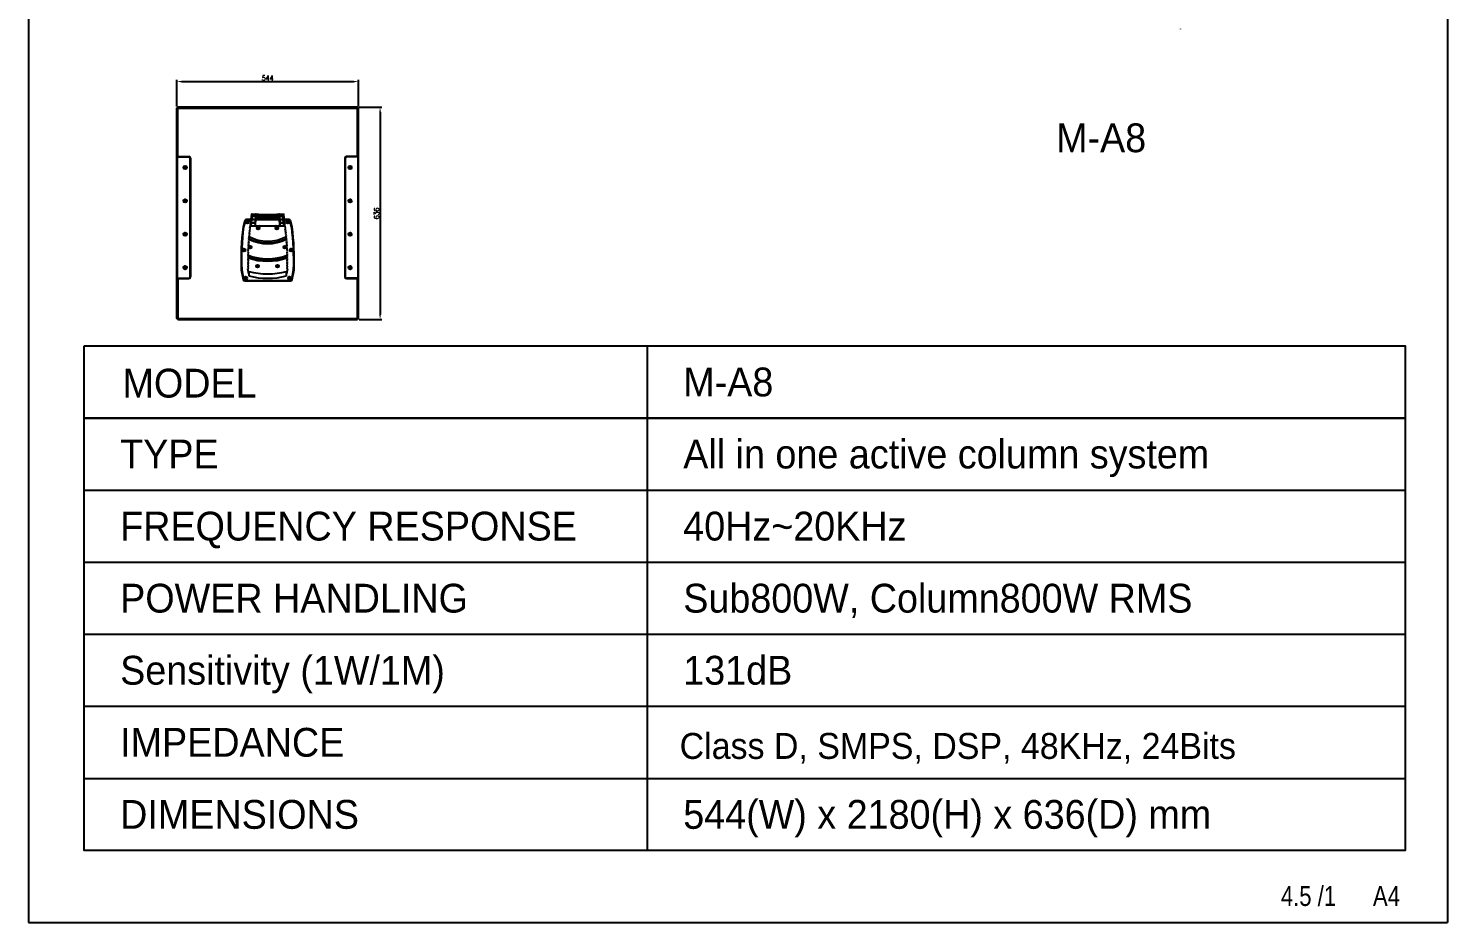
# Model space of a CAD drawing. Header units: millimetres. Extents: x 208114 to 212367, y 170574 to 176275.
# Drawn here: x 208114 to 212367, y 170574 to 173253 of the extents above; entities that cross this region are included whole.
import ezdxf
from ezdxf.enums import TextEntityAlignment as Align

# ---------------------------------------------------------------- set-up
doc = ezdxf.new("R2010")
doc.units = ezdxf.units.MM
doc.header["$LTSCALE"] = 10
doc.header["$PDMODE"] = 3
doc.header["$PDSIZE"] = 10
doc.linetypes.add('DASH_CENTER', pattern=[36, 24, -3, 6, -3])
for name, color, linetype in [('1', 7, 'DASH_CENTER'), ('3', 3, 'Continuous'), ('4', 4, 'Continuous'), ('I detail', 7, 'Continuous'), ('I logo', 7, 'Continuous')]:
    doc.layers.add(name, color=color, linetype=linetype)
doc.styles.add('I-STYLE', font='')
doc.styles.add('ROMANS', font='romans.shx', dxfattribs={"width": 0.9, "bigfont": 'whgtxt.shx'})
doc.styles.add('SIMPLEX', font='simplex.shx', dxfattribs={"width": 0.85})
doc.styles.get("Standard").update_dxf_attribs({"font": 'txt.shx', "bigfont": 'whgtxt.shx'})
doc.styles.get('I-STYLE').set_extended_font_data('HY울릉도L')
doc.dimstyles.new('아름텍', dxfattribs={"dimscale": 5, "dimtxt": 3, "dimasz": 3, "dimexe": 1, "dimexo": 1, "dimtad": 1, "dimdec": 0, "dimdsep": 46, "dimtxsty": 'ROMANS', "dimcen": 0, "dimclrd": 254, "dimclre": 254, "dimclrt": 9, "dimadec": 0, "dimazin": 0, "dimtfac": 1, "dimtdec": 0, "dimtmove": 0, "dimatfit": 3, "dimfxl": 2, "dimarcsym": 0})

# ---------------------------------------------------------------- blocks, each defined once
blk = doc.blocks.new('*D6')
at = {"layer": '3', "color": 254, "lineweight": -2, "transparency": 16777216}
for p, q in [((208559.2, 173018.4), (208559.2, 173098.3)), ((208574.2, 173093.3), (209088.2, 173093.3)), ((209103.2, 173018.4), (209103.2, 173098.3))]:
    blk.add_line(p, q, dxfattribs=at)
at = {"layer": '3', "color": 254, "transparency": 16777216}
for points in [[(208574.2, 173095.8), (208574.2, 173090.8), (208559.2, 173093.3)], [(209088.2, 173095.8), (209088.2, 173090.8), (209103.2, 173093.3)]]:
    blk.add_solid(points, dxfattribs=at)
at = {"layer": 'Defpoints', "color": 0, "transparency": 16777216}
for p in [(209103.2, 173093.3), (208559.2, 173013.4), (209103.2, 173013.4)]:
    blk.add_point(p, dxfattribs=at)
at = {"layer": '3', "color": 9, "transparency": 16777216, "insert": (208831.2, 173104), "char_height": 15, "attachment_point": 5, "style": 'ROMANS'}
blk.add_mtext('544', dxfattribs=at)
blk = doc.blocks.new('*D7')
at = {"layer": '3', "color": 254, "lineweight": -2, "transparency": 16777216}
for p, q in [((209105.2, 173016.4), (209173.1, 173016.4)), ((209168.1, 173001.4), (209168.1, 172395.4)), ((209105.2, 172380.4), (209173.1, 172380.4))]:
    blk.add_line(p, q, dxfattribs=at)
at = {"layer": '3', "color": 254, "transparency": 16777216}
for points in [[(209165.6, 173001.4), (209170.6, 173001.4), (209168.1, 173016.4)], [(209165.6, 172395.4), (209170.6, 172395.4), (209168.1, 172380.4)]]:
    blk.add_solid(points, dxfattribs=at)
at = {"layer": 'Defpoints', "color": 0, "transparency": 16777216}
for p in [(209100.2, 173016.4), (209100.2, 172380.4), (209168.1, 172380.4)]:
    blk.add_point(p, dxfattribs=at)
at = {"layer": '3', "color": 9, "transparency": 16777216, "insert": (209157.5, 172698.4), "char_height": 15, "attachment_point": 5, "rotation": 90, "style": 'ROMANS'}
blk.add_mtext('636', dxfattribs=at)

msp = doc.modelspace()

# ---------------------------------------------------------------- linework, layer by layer
for p, q in [((208559.2, 173013.4), (208562.2, 173016.4)), ((208559.2, 172383.4), (208559.2, 173013.4)), ((208559.2, 173013.4), (209103.2, 173013.4)), ((208562.2, 172868.4), (208562.2, 173016.4)), ((209100.2, 173016.4), (208562.2, 173016.4)), ((209100.2, 172868.4), (209100.2, 173016.4)), ((209100.2, 173016.4), (209103.2, 173013.4)), ((209103.2, 172867.6), (209103.2, 173013.4)), ((208559.2, 172868.4), (208595.2, 172868.4)), ((208559.2, 172867.4), (208594.2, 172867.4)), ((208561.2, 172504.4), (208561.2, 172867.4)), ((208562.7, 172868.4), (208562.7, 172867.4)), ((208566.7, 172868.4), (208566.7, 172867.4)), ((209103.2, 172868.4), (209067.2, 172868.4)), ((209103.2, 172867.4), (209068.2, 172867.4)), ((209095.7, 172868.4), (209095.7, 172867.4)), ((209099.7, 172868.4), (209099.7, 172867.4)), ((209101.2, 172867.4), (209101.2, 172504.4)), ((209103.2, 172383.4), (209103.2, 172867.4)), ((208583.3, 172837.4), (208582.4, 172835.9)), ((208582.4, 172835.9), (208583.3, 172834.4)), ((208585.1, 172837.4), (208583.3, 172837.4)), ((208583.3, 172834.4), (208585.1, 172834.4)), ((208585.9, 172835.9), (208585.1, 172837.4)), ((208585.1, 172834.4), (208585.9, 172835.9)), ((208599.2, 172509.4), (208599.2, 172862.4)), ((208600.2, 172863.4), (208600.2, 172508.4)), ((209062.2, 172863.4), (209062.2, 172508.4)), ((209063.2, 172862.4), (209063.2, 172509.4)), ((209077.3, 172837.4), (209076.4, 172835.9)), ((209076.4, 172835.9), (209077.3, 172834.4)), ((209079.1, 172837.4), (209077.3, 172837.4)), ((209077.3, 172834.4), (209079.1, 172834.4)), ((209079.9, 172835.9), (209079.1, 172837.4)), ((209079.1, 172834.4), (209079.9, 172835.9)), ((208583.3, 172737.4), (208582.4, 172735.9)), ((208585.1, 172737.4), (208583.3, 172737.4)), ((208585.9, 172735.9), (208585.1, 172737.4)), ((209077.3, 172737.4), (209076.4, 172735.9)), ((209079.1, 172737.4), (209077.3, 172737.4)), ((209079.9, 172735.9), (209079.1, 172737.4)), ((208582.4, 172735.9), (208583.3, 172734.4)), ((208583.3, 172734.4), (208585.1, 172734.4)), ((208585.1, 172734.4), (208585.9, 172735.9)), ((208782.5, 172695.9), (208782.2, 172690.1)), ((208782.5, 172695.9), (208783.9, 172696)), ((208783, 172696.4), (208795.6, 172696.4)), ((208783.2, 172690.1), (208783.9, 172696)), ((208783.8, 172690.1), (208784.3, 172696)), ((208783.9, 172696), (208784.3, 172696)), ((208785.4, 172690.1), (208786.3, 172695.9)), ((208786.3, 172696.4), (208786.3, 172695.9)), ((208786.3, 172695.9), (208794.7, 172695.9)), ((208794.7, 172695.9), (208794.6, 172694)), ((208794.7, 172696.4), (208794.7, 172695.9)), ((208866.8, 172696.4), (208879.4, 172696.4)), ((208867.7, 172696.4), (208867.7, 172695.9)), ((208867.7, 172695.9), (208876.1, 172695.9)), ((208867.8, 172694), (208867.7, 172695.9)), ((208876.1, 172696.4), (208876.1, 172695.9)), ((208877, 172690.1), (208876.1, 172695.9)), ((208878.1, 172696), (208878.5, 172696)), ((208878.6, 172690.1), (208878.1, 172696)), ((208879.2, 172690.1), (208878.5, 172696)), ((208878.5, 172696), (208879.9, 172695.9)), ((208880.2, 172690.1), (208879.9, 172695.9)), ((209076.4, 172735.9), (209077.3, 172734.4)), ((209077.3, 172734.4), (209079.1, 172734.4)), ((209079.1, 172734.4), (209079.9, 172735.9)), ((208763, 172676.8), (208757.8, 172658.5)), ((208759.1, 172657.5), (208758.6, 172657.6)), ((208763.9, 172676.5), (208758.7, 172658.2)), ((208759.2, 172658.1), (208758.7, 172658.2)), ((208764.4, 172676.4), (208759.2, 172658.1)), ((208764.4, 172676.4), (208763.9, 172676.5)), ((208780.9, 172680.4), (208767.8, 172680.4)), ((208767.8, 172678.9), (208767.8, 172679.4)), ((208780.6, 172679.4), (208767.8, 172679.4)), ((208780.5, 172678.9), (208767.8, 172678.9)), ((208769.5, 172673.6), (208768.8, 172672.4)), ((208768.8, 172672.4), (208769.5, 172671.2)), ((208770.9, 172673.6), (208769.5, 172673.6)), ((208769.5, 172671.2), (208770.9, 172671.2)), ((208771.6, 172672.4), (208770.9, 172673.6)), ((208770.9, 172671.2), (208771.6, 172672.4)), ((208778.2, 172652.6), (208776.4, 172646.5)), ((208779.1, 172660.4), (208777.3, 172654.1)), ((208777.3, 172654.1), (208778.2, 172652.6)), ((208797.2, 172660.4), (208779.1, 172660.4)), ((208779.6, 172670.4), (208779.2, 172660.4)), ((208779.9, 172670.4), (208779.2, 172661.1)), ((208779.2, 172661.1), (208779.2, 172660.4)), ((208780.2, 172671.3), (208779.6, 172670.4)), ((208779.6, 172670.4), (208779.9, 172670.4)), ((208779.9, 172670.4), (208780.5, 172671.3)), ((208780.1, 172660.4), (208780.8, 172670.4)), ((208780.6, 172679.9), (208780.2, 172671.3)), ((208780.2, 172671.3), (208780.5, 172671.3)), ((208780.5, 172671.3), (208781.3, 172679.9)), ((208781.2, 172680.9), (208780.6, 172679.9)), ((208780.6, 172679.9), (208781.3, 172679.9)), ((208781.2, 172671.3), (208780.8, 172670.4)), ((208781.6, 172689.1), (208781.2, 172680.9)), ((208781.2, 172680.9), (208794.9, 172680.9)), ((208781.2, 172671.3), (208782, 172679.9)), ((208781.9, 172680.9), (208781.3, 172679.9)), ((208782.2, 172690.1), (208781.6, 172689.1)), ((208781.6, 172689.1), (208782.6, 172689.1)), ((208781.9, 172680.9), (208782.6, 172689.1)), ((208782.5, 172680.9), (208782, 172679.9)), ((208782, 172660.4), (208783.3, 172670.3)), ((208782.2, 172690.1), (208880.2, 172690.1)), ((208782.5, 172680.9), (208783.2, 172689.1)), ((208783.2, 172690.1), (208782.6, 172689.1)), ((208783.8, 172690.1), (208783.2, 172689.1)), ((208783.3, 172671.3), (208784.3, 172679.9)), ((208783.3, 172671.3), (208794.5, 172671.3)), ((208783.3, 172670.3), (208794.4, 172670.3)), ((208784.3, 172680.9), (208785.4, 172689.1)), ((208784.3, 172680.9), (208784.3, 172679.9)), ((208784.3, 172679.9), (208794.9, 172679.9)), ((208785.4, 172690.1), (208785.4, 172689.1)), ((208877, 172689.1), (208785.4, 172689.1)), ((208794, 172660.4), (208794.4, 172670.3)), ((208794.4, 172670.3), (208794.5, 172671.3)), ((208794.5, 172660.4), (208795.6, 172685.6)), ((208794.5, 172671.3), (208794.9, 172679.9)), ((208794.9, 172680.9), (208794.8, 172679.9)), ((208795.1, 172685.6), (208794.9, 172680.9)), ((208867.1, 172679.4), (208795.3, 172679.4)), ((208867.1, 172678.9), (208795.3, 172678.9)), ((208867, 172680.4), (208795.4, 172680.4)), ((208796.1, 172685.6), (208796.2, 172687.6)), ((208796.1, 172684.4), (208796.1, 172685.6)), ((208796.1, 172684.4), (208807.6, 172683.9)), ((208805.4, 172661.4), (208797.2, 172660.4)), ((208802.5, 172655.6), (208801.8, 172654.4)), ((208801.8, 172654.4), (208802.5, 172653.2)), ((208803.9, 172655.6), (208802.5, 172655.6)), ((208802.5, 172653.2), (208803.9, 172653.2)), ((208804.6, 172654.4), (208803.9, 172655.6)), ((208803.9, 172653.2), (208804.6, 172654.4)), ((208807.2, 172660.4), (208805.4, 172661.4)), ((208855.2, 172660.4), (208807.2, 172660.4)), ((208807.6, 172683.9), (208819.4, 172683.5)), ((208819.4, 172683.5), (208831.2, 172683.4)), ((208831.2, 172683.4), (208843, 172683.5)), ((208843, 172683.5), (208854.7, 172683.9)), ((208854.7, 172683.9), (208866.3, 172684.4)), ((208857, 172661.4), (208855.2, 172660.4)), ((208865.2, 172660.4), (208857, 172661.4)), ((208858.5, 172655.6), (208857.8, 172654.4)), ((208857.8, 172654.4), (208858.5, 172653.2)), ((208859.9, 172655.6), (208858.5, 172655.6)), ((208858.5, 172653.2), (208859.9, 172653.2)), ((208860.6, 172654.4), (208859.9, 172655.6)), ((208859.9, 172653.2), (208860.6, 172654.4)), ((208883.3, 172660.4), (208865.2, 172660.4)), ((208866.2, 172687.6), (208866.3, 172685.6)), ((208866.3, 172685.6), (208866.3, 172684.4)), ((208867.9, 172660.4), (208866.8, 172685.6)), ((208867.5, 172680.9), (208867.3, 172685.6)), ((208867.5, 172680.9), (208881.2, 172680.9)), ((208867.5, 172679.9), (208867.5, 172680.9)), ((208867.5, 172679.9), (208878.1, 172679.9)), ((208867.5, 172679.9), (208867.9, 172671.3)), ((208867.9, 172671.3), (208882.2, 172671.3)), ((208867.9, 172671.3), (208868, 172670.3)), ((208868, 172670.3), (208879.1, 172670.3)), ((208868, 172670.3), (208868.4, 172660.4)), ((208877, 172690.1), (208877, 172689.1)), ((208878.1, 172680.9), (208877, 172689.1)), ((208878.1, 172680.9), (208878.1, 172679.9)), ((208879.1, 172671.3), (208878.1, 172679.9)), ((208878.6, 172690.1), (208879.2, 172689.1)), ((208880.4, 172660.4), (208879.1, 172670.3)), ((208879.2, 172690.1), (208879.8, 172689.1)), ((208879.9, 172680.9), (208879.2, 172689.1)), ((208880.5, 172680.9), (208879.8, 172689.1)), ((208879.8, 172689.1), (208880.8, 172689.1)), ((208879.9, 172680.9), (208880.4, 172679.9)), ((208880.8, 172689.1), (208880.2, 172690.1)), ((208881.1, 172671.3), (208880.4, 172679.9)), ((208880.5, 172680.9), (208881.1, 172679.9)), ((208881.2, 172680.9), (208880.8, 172689.1)), ((208881.9, 172671.3), (208881.1, 172679.9)), ((208881.8, 172679.9), (208881.1, 172679.9)), ((208881.1, 172671.3), (208881.6, 172670.4)), ((208881.8, 172679.9), (208881.2, 172680.9)), ((208894.6, 172680.4), (208881.5, 172680.4)), ((208882.3, 172660.4), (208881.6, 172670.4)), ((208882.2, 172671.3), (208881.8, 172679.9)), ((208894.6, 172679.4), (208881.8, 172679.4)), ((208894.6, 172678.9), (208881.9, 172678.9)), ((208882.5, 172670.4), (208881.9, 172671.3)), ((208882.8, 172670.4), (208882.2, 172671.3)), ((208882.9, 172664.1), (208882.5, 172670.4)), ((208882.5, 172670.4), (208882.8, 172670.4)), ((208883.2, 172660.4), (208882.8, 172670.4)), ((208883.2, 172660.4), (208882.9, 172664.1)), ((208885.1, 172654.1), (208883.3, 172660.4)), ((208884.2, 172652.6), (208885.1, 172654.1)), ((208885.9, 172646.5), (208884.2, 172652.6)), ((208891.5, 172673.6), (208890.8, 172672.4)), ((208890.8, 172672.4), (208891.5, 172671.2)), ((208892.9, 172673.6), (208891.5, 172673.6)), ((208891.5, 172671.2), (208892.9, 172671.2)), ((208893.6, 172672.4), (208892.9, 172673.6)), ((208892.9, 172671.2), (208893.6, 172672.4)), ((208894.6, 172678.9), (208894.6, 172679.4)), ((208898, 172676.4), (208898.4, 172676.5)), ((208903.2, 172658.1), (208898, 172676.4)), ((208903.7, 172658.2), (208898.4, 172676.5)), ((208904.6, 172658.5), (208899.4, 172676.8)), ((208903.2, 172658.1), (208903.7, 172658.2)), ((208903.3, 172657.5), (208903.8, 172657.6)), ((208583.3, 172637.4), (208582.4, 172635.9)), ((208582.4, 172635.9), (208583.3, 172634.4)), ((208585.1, 172637.4), (208583.3, 172637.4)), ((208583.3, 172634.4), (208585.1, 172634.4)), ((208585.9, 172635.9), (208585.1, 172637.4)), ((208585.1, 172634.4), (208585.9, 172635.9)), ((208774.4, 172612.9), (208773.1, 172608.4)), ((208775, 172620.9), (208773.6, 172616)), ((208773.6, 172616), (208774.4, 172612.9)), ((208775.7, 172628.8), (208774.2, 172623.7)), ((208774.2, 172623.7), (208775, 172620.9)), ((208776.4, 172636.7), (208774.9, 172631.3)), ((208774.9, 172631.3), (208775.7, 172628.8)), ((208777.2, 172644.7), (208775.6, 172638.9)), ((208775.6, 172638.9), (208776.4, 172636.7)), ((208776.4, 172646.5), (208777.2, 172644.7)), ((208885.1, 172644.7), (208885.9, 172646.5)), ((208886.8, 172638.9), (208885.1, 172644.7)), ((208886, 172636.7), (208886.8, 172638.9)), ((208887.5, 172631.3), (208886, 172636.7)), ((208886.7, 172628.8), (208887.5, 172631.3)), ((208888.2, 172623.7), (208886.7, 172628.8)), ((208887.4, 172620.9), (208888.2, 172623.7)), ((208888.8, 172616), (208887.4, 172620.9)), ((208888, 172612.9), (208888.8, 172616)), ((208889.3, 172608.4), (208888, 172612.9)), ((209077.3, 172637.4), (209076.4, 172635.9)), ((209076.4, 172635.9), (209077.3, 172634.4)), ((209079.1, 172637.4), (209077.3, 172637.4)), ((209077.3, 172634.4), (209079.1, 172634.4)), ((209079.9, 172635.9), (209079.1, 172637.4)), ((209079.1, 172634.4), (209079.9, 172635.9)), ((208759.5, 172589.6), (208758.8, 172588.4)), ((208758.8, 172588.4), (208759.5, 172587.2)), ((208760.9, 172589.6), (208759.5, 172589.6)), ((208759.5, 172587.2), (208760.9, 172587.2)), ((208761.6, 172588.4), (208760.9, 172589.6)), ((208760.9, 172587.2), (208761.6, 172588.4)), ((208772.7, 172573.2), (208771.6, 172570.1)), ((208771.6, 172570.1), (208772.5, 172565.2)), ((208772.9, 172581.1), (208771.8, 172577.8)), ((208771.8, 172577.8), (208772.7, 172573.2)), ((208773.1, 172589.1), (208772, 172585.4)), ((208772, 172585.4), (208772.9, 172581.1)), ((208773.5, 172597), (208772.3, 172593.1)), ((208772.3, 172593.1), (208773.1, 172589.1)), ((208773.9, 172605), (208772.7, 172600.7)), ((208772.7, 172600.7), (208773.5, 172597)), ((208773.1, 172608.4), (208773.9, 172605)), ((208778.5, 172598.6), (208777.8, 172597.4)), ((208777.8, 172597.4), (208778.5, 172596.2)), ((208779.9, 172598.6), (208778.5, 172598.6)), ((208778.5, 172596.2), (208779.9, 172596.2)), ((208780.6, 172597.4), (208779.9, 172598.6)), ((208779.9, 172596.2), (208780.6, 172597.4)), ((208882.5, 172598.6), (208881.8, 172597.4)), ((208881.8, 172597.4), (208882.5, 172596.2)), ((208883.9, 172598.6), (208882.5, 172598.6)), ((208882.5, 172596.2), (208883.9, 172596.2)), ((208884.6, 172597.4), (208883.9, 172598.6)), ((208883.9, 172596.2), (208884.6, 172597.4)), ((208888.5, 172605), (208889.3, 172608.4)), ((208889.7, 172600.7), (208888.5, 172605)), ((208888.9, 172597), (208889.7, 172600.7)), ((208890.1, 172593.1), (208888.9, 172597)), ((208889.3, 172589.1), (208890.1, 172593.1)), ((208890.4, 172585.4), (208889.3, 172589.1)), ((208889.5, 172581.1), (208890.4, 172585.4)), ((208890.6, 172577.8), (208889.5, 172581.1)), ((208889.7, 172573.2), (208890.6, 172577.8)), ((208890.8, 172570.1), (208889.7, 172573.2)), ((208889.8, 172565.2), (208890.8, 172570.1)), ((208901.5, 172589.6), (208900.8, 172588.4)), ((208900.8, 172588.4), (208901.5, 172587.2)), ((208902.9, 172589.6), (208901.5, 172589.6)), ((208901.5, 172587.2), (208902.9, 172587.2)), ((208903.6, 172588.4), (208902.9, 172589.6)), ((208902.9, 172587.2), (208903.6, 172588.4)), ((208583.3, 172537.4), (208582.4, 172535.9)), ((208582.4, 172535.9), (208583.3, 172534.4)), ((208585.1, 172537.4), (208583.3, 172537.4)), ((208583.3, 172534.4), (208585.1, 172534.4)), ((208585.9, 172535.9), (208585.1, 172537.4)), ((208585.1, 172534.4), (208585.9, 172535.9)), ((208752.1, 172529.3), (208757.6, 172500.5)), ((208753.5, 172530.1), (208753, 172530.1)), ((208753.5, 172529.6), (208753.1, 172529.5)), ((208753.1, 172529.5), (208758.6, 172500.7)), ((208753.5, 172529.6), (208759.1, 172500.7)), ((208772.5, 172565.2), (208771.5, 172562.5)), ((208771.5, 172562.5), (208772.5, 172557.2)), ((208772.5, 172557.2), (208771.5, 172554.8)), ((208771.5, 172554.8), (208772.6, 172549.3)), ((208772.6, 172549.3), (208771.6, 172547.2)), ((208771.6, 172547.2), (208772.7, 172541.3)), ((208772.7, 172541.3), (208771.7, 172539.5)), ((208771.7, 172539.5), (208772.9, 172533.3)), ((208772.9, 172533.3), (208771.9, 172531.9)), ((208774.8, 172517.2), (208771.9, 172531.9)), ((208773.2, 172525.4), (208774.7, 172524.6)), ((208774.9, 172523.4), (208774.7, 172524.6)), ((208774.9, 172524.6), (208774.9, 172510.9)), ((208800.5, 172541.6), (208799.8, 172540.4)), ((208799.8, 172540.4), (208800.5, 172539.2)), ((208801.9, 172541.6), (208800.5, 172541.6)), ((208800.5, 172539.2), (208801.9, 172539.2)), ((208802.6, 172540.4), (208801.9, 172541.6)), ((208801.9, 172539.2), (208802.6, 172540.4)), ((208860.5, 172541.6), (208859.8, 172540.4)), ((208859.8, 172540.4), (208860.5, 172539.2)), ((208861.9, 172541.6), (208860.5, 172541.6)), ((208860.5, 172539.2), (208861.9, 172539.2)), ((208862.6, 172540.4), (208861.9, 172541.6)), ((208861.9, 172539.2), (208862.6, 172540.4)), ((208887.4, 172510.9), (208887.4, 172524.6)), ((208887.7, 172524.6), (208887.4, 172523.4)), ((208890.5, 172531.9), (208887.6, 172517.2)), ((208887.7, 172524.6), (208889.2, 172525.4)), ((208889.5, 172533.3), (208890.7, 172539.5)), ((208890.5, 172531.9), (208889.5, 172533.3)), ((208889.7, 172541.3), (208890.8, 172547.2)), ((208890.7, 172539.5), (208889.7, 172541.3)), ((208890.9, 172562.5), (208889.8, 172565.2)), ((208889.8, 172549.3), (208890.9, 172554.8)), ((208890.8, 172547.2), (208889.8, 172549.3)), ((208889.9, 172557.2), (208890.9, 172562.5)), ((208890.9, 172554.8), (208889.9, 172557.2)), ((208903.3, 172500.7), (208908.9, 172529.6)), ((208903.8, 172500.7), (208909.3, 172529.5)), ((208904.8, 172500.5), (208910.3, 172529.3)), ((208908.9, 172530.1), (208909.4, 172530.1)), ((208908.9, 172529.6), (208909.3, 172529.5)), ((209077.3, 172537.4), (209076.4, 172535.9)), ((209076.4, 172535.9), (209077.3, 172534.4)), ((209079.1, 172537.4), (209077.3, 172537.4)), ((209077.3, 172534.4), (209079.1, 172534.4)), ((209079.9, 172535.9), (209079.1, 172537.4)), ((209079.1, 172534.4), (209079.9, 172535.9)), ((208559.2, 172504.4), (208594.2, 172504.4)), ((208559.2, 172503.4), (208595.2, 172503.4)), ((208562.2, 172503.4), (208562.2, 172380.4)), ((208562.7, 172504.4), (208562.7, 172503.4)), ((208566.7, 172504.4), (208566.7, 172503.4)), ((208759.1, 172500.7), (208758.6, 172500.7)), ((208762.5, 172497.9), (208899.9, 172497.9)), ((208762.5, 172497.9), (208762.5, 172497.4)), ((208762.5, 172497.4), (208899.9, 172497.4)), ((208762.5, 172496.4), (208899.9, 172496.4)), ((208764.5, 172505.6), (208763.8, 172504.4)), ((208763.8, 172504.4), (208764.5, 172503.2)), ((208765.9, 172505.6), (208764.5, 172505.6)), ((208764.5, 172503.2), (208765.9, 172503.2)), ((208766.6, 172504.4), (208765.9, 172505.6)), ((208765.9, 172503.2), (208766.6, 172504.4)), ((208774.8, 172517.2), (208774.9, 172517.1)), ((208887.4, 172517.1), (208887.6, 172517.2)), ((208896.5, 172505.6), (208895.8, 172504.4)), ((208895.8, 172504.4), (208896.5, 172503.2)), ((208897.9, 172505.6), (208896.5, 172505.6)), ((208896.5, 172503.2), (208897.9, 172503.2)), ((208898.6, 172504.4), (208897.9, 172505.6)), ((208897.9, 172503.2), (208898.6, 172504.4)), ((208899.9, 172497.9), (208899.9, 172497.4)), ((208903.3, 172500.7), (208903.8, 172500.7)), ((209067.2, 172503.4), (209103.2, 172503.4)), ((209103.2, 172504.4), (209068.2, 172504.4)), ((209095.7, 172504.4), (209095.7, 172503.4)), ((209099.7, 172504.4), (209099.7, 172503.4)), ((209100.2, 172380.4), (209100.2, 172503.4)), ((208562.2, 172380.4), (208559.2, 172383.4)), ((208559.2, 172383.4), (209103.2, 172383.4)), ((208562.2, 172380.4), (209100.2, 172380.4)), ((209103.2, 172383.4), (209100.2, 172380.4))]:
    msp.add_line(p, q)
for centre, radius in [((208584.2, 172835.9), 5.1), ((208584.2, 172835.9), 5), ((208584.2, 172835.9), 1.82), ((209078.2, 172835.9), 5.1), ((209078.2, 172835.9), 5), ((209078.2, 172835.9), 1.82), ((208584.2, 172735.9), 5.1), ((208584.2, 172735.9), 5), ((208584.2, 172735.9), 1.82), ((209078.2, 172735.9), 5.1), ((209078.2, 172735.9), 5), ((209078.2, 172735.9), 1.82), ((208770.2, 172672.4), 4.5), ((208770.2, 172672.4), 4), ((208770.2, 172672.4), 1.45), ((208803.2, 172654.4), 4.25), ((208803.2, 172654.4), 4), ((208803.2, 172654.4), 1.45), ((208859.2, 172654.4), 4.25), ((208859.2, 172654.4), 4), ((208859.2, 172654.4), 1.45), ((208892.2, 172672.4), 4.5), ((208892.2, 172672.4), 4), ((208892.2, 172672.4), 1.45), ((208584.2, 172635.9), 5.1), ((208584.2, 172635.9), 5), ((208584.2, 172635.9), 1.82), ((209078.2, 172635.9), 5.1), ((209078.2, 172635.9), 5), ((209078.2, 172635.9), 1.82), ((208760.2, 172588.4), 4.5), ((208760.2, 172588.4), 4), ((208760.2, 172588.4), 1.45), ((208779.2, 172597.4), 4.25), ((208779.2, 172597.4), 4), ((208779.2, 172597.4), 1.45), ((208883.2, 172597.4), 4.25), ((208883.2, 172597.4), 4), ((208883.2, 172597.4), 1.45), ((208902.2, 172588.4), 4.5), ((208902.2, 172588.4), 4), ((208902.2, 172588.4), 1.45), ((208584.2, 172535.9), 5.1), ((208584.2, 172535.9), 5), ((208584.2, 172535.9), 1.82), ((208801.2, 172540.4), 4.25), ((208801.2, 172540.4), 4), ((208801.2, 172540.4), 1.45), ((208861.2, 172540.4), 4.25), ((208861.2, 172540.4), 4), ((208861.2, 172540.4), 1.45), ((209078.2, 172535.9), 5.1), ((209078.2, 172535.9), 5), ((209078.2, 172535.9), 1.82), ((208765.2, 172504.4), 4.5), ((208765.2, 172504.4), 4), ((208765.2, 172504.4), 1.45), ((208897.2, 172504.4), 4.5), ((208897.2, 172504.4), 4), ((208897.2, 172504.4), 1.45)]:
    msp.add_circle(centre, radius)
for centre, radius, start, end in [((208594.2, 172862.4), 5, 360, 90), ((208595.2, 172863.4), 5, 360, 90), ((209067.2, 172863.4), 5, 90, 180), ((209068.2, 172862.4), 5, 90, 180), ((208783, 172695.9), 0.5, 90, 176.7007), ((208788.2, 172276), 420, 88.9501, 89.1157), ((208795.6, 172695.9), 0.5, 24.7943, 90), ((208796.4, 172696.4), 0.5, 209.3606, 268.3846), ((208831.2, 173929.6), 1234.1, 268.3849, 271.6151), ((208866, 172696.4), 0.5, 271.6154, 330.6394), ((208866.8, 172695.9), 0.5, 90, 155.2057), ((208872.2, 172394), 302, 90.8521, 91.0822), ((208879.4, 172695.9), 0.5, 3.2979, 90), ((209568.5, 172557.9), 817, 172.9848, 181.9546), ((209568.5, 172557.9), 816, 172.9848, 181.9546), ((209568.5, 172557.9), 815.5, 172.9848, 181.9546), ((208762.6, 172657.1), 5, 164.115, 172.9848), ((208762.6, 172657.1), 4, 164.115, 172.9848), ((208762.6, 172657.1), 3.5, 164.115, 172.9848), ((208767.8, 172675.4), 5, 90, 164.115), ((208767.8, 172675.4), 4, 90, 164.115), ((208767.8, 172675.4), 3.5, 90, 164.115), ((208831.2, 173929.7), 1236.2, 268.3021, 271.6979), ((208796, 172683.9), 0.5, 86.7391, 177.5), ((208831.2, 173023.3), 339.5, 264.0722, 275.9278), ((208831.2, 173028), 342.2, 264.1292, 275.8708), ((208866.4, 172683.9), 0.5, 2.5, 93.2609), ((208894.6, 172675.4), 5, 15.885, 90), ((208894.6, 172675.4), 4, 15.885, 90), ((208894.6, 172675.4), 3.5, 15.885, 90), ((208899.8, 172657.1), 3.5, 7.0152, 15.885), ((208093.9, 172557.9), 815.5, 358.0454, 7.0152), ((208899.8, 172657.1), 4, 7.0152, 15.885), ((208093.9, 172557.9), 816, 358.0454, 7.0152), ((208899.8, 172657.1), 5, 7.0152, 15.885), ((208093.9, 172557.9), 817, 358.0454, 7.0152), ((208831.2, 172733.8), 124, 242.649, 297.3509), ((208831.2, 172733.8), 126.1, 243.5462, 296.4538), ((208831.2, 172733.8), 118.8, 242.1297, 297.8703), ((208831.2, 172733.8), 174, 249.9939, 290.006), ((208831.2, 172733.8), 171, 249.9794, 290.0206), ((208757, 172530.2), 5, 181.9546, 190.835), ((208757, 172530.2), 4, 181.9546, 190.835), ((208757, 172530.2), 3.5, 181.9546, 190.835), ((208831.2, 172733.8), 178.5, 250.8205, 289.1795), ((208831.2, 172734.1), 217, 254.9134, 285.0866), ((208905.4, 172530.2), 3.5, 349.165, 358.0454), ((208905.4, 172530.2), 4, 349.165, 358.0454), ((208905.4, 172530.2), 5, 349.165, 358.0454), ((208594.2, 172509.4), 5, 270, 360), ((208595.2, 172508.4), 5, 270, 360), ((208762.5, 172501.4), 5, 190.835, 270), ((208762.5, 172501.4), 4, 190.835, 270), ((208762.5, 172501.4), 3.5, 190.835, 270), ((208831.2, 172739.1), 235, 256.1511, 283.8489), ((208899.9, 172501.4), 4, 270, 349.165), ((208899.9, 172501.4), 3.5, 270, 349.165), ((208899.9, 172501.4), 5, 270, 349.165), ((209067.2, 172508.4), 5, 180, 270), ((209068.2, 172509.4), 5, 180, 270)]:
    msp.add_arc(centre, radius, start, end)
for points in [[(208784.2, 172696.4), (208784, 172696.3), (208783.9, 172696.2), (208783.9, 172696)], [(208796.3, 172695.5), (208796.1, 172695.5), (208795.9, 172695.7), (208795.9, 172695.9)], [(208796.4, 172695.8), (208796.3, 172695.8), (208796.1, 172696), (208796, 172696.1)], [(208865.9, 172695.8), (208866.1, 172695.8), (208866.3, 172696), (208866.4, 172696.1)], [(208866.1, 172695.5), (208866.3, 172695.5), (208866.5, 172695.7), (208866.5, 172695.9)], [(208866.4, 172696), (208866.4, 172696), (208866.5, 172695.9), (208866.5, 172695.9)], [(208878.2, 172696.4), (208878.3, 172696.3), (208878.5, 172696.2), (208878.5, 172696)], [(208783.3, 172670.3), (208783.3, 172670.7), (208783.3, 172671), (208783.3, 172671.3)], [(208795.7, 172685.4), (208795.6, 172685.3), (208795.6, 172685.2), (208795.6, 172685.1)], [(208796.1, 172685.6), (208796, 172685.6), (208795.8, 172685.5), (208795.7, 172685.4)], [(208866.3, 172685.6), (208866.4, 172685.6), (208866.6, 172685.5), (208866.7, 172685.4)], [(208866.7, 172685.4), (208866.8, 172685.3), (208866.8, 172685.2), (208866.8, 172685.1)], [(208879.1, 172670.3), (208879.1, 172670.7), (208879.1, 172671), (208879.1, 172671.3)]]:
    msp.add_open_spline(points, degree=3)
for points, knots in [([(208784.3, 172696.4), (208784.3, 172696.4), (208784.3, 172696.4), (208784.2, 172696.4), (208784.2, 172696.4)], [0, 0, 0, 0, 0.498362, 1, 1, 1, 1]), ([(208784.8, 172696.4), (208784.7, 172696.4), (208784.5, 172696.3), (208784.4, 172696.1), (208784.3, 172696)], [0, 0, 0, 0, 0.494222, 1, 1, 1, 1]), ([(208784.3, 172696), (208784.4, 172696), (208785.1, 172696), (208785.7, 172695.9), (208786.3, 172695.9)], [0, 0, 0, 0, 0.140037, 1, 1, 1, 1]), ([(208794.6, 172694), (208794.7, 172694.1), (208795.1, 172694.8), (208795.6, 172695.4), (208795.9, 172695.9)], [0, 0, 0, 0, 0.265448, 1, 1, 1, 1]), ([(208794.6, 172694), (208794.7, 172694.1), (208795.3, 172694.6), (208795.9, 172695.1), (208796.3, 172695.5)], [0, 0, 0, 0, 0.268549, 1, 1, 1, 1]), ([(208795.9, 172695.9), (208795.9, 172695.9), (208796, 172696), (208796, 172696.1), (208796, 172696.1)], [0, 0, 0, 0, 0.387622, 1, 1, 1, 1]), ([(208796.3, 172695.5), (208796.3, 172695.5), (208796.4, 172695.6), (208796.5, 172695.8), (208796.4, 172695.8)], [0, 0, 0, 0, 0.362656, 1, 1, 1, 1]), ([(208796.4, 172695.8), (208796.4, 172695.9), (208796.4, 172695.9), (208796.4, 172695.9), (208796.4, 172695.9)], [0, 0, 0, 0, 0.741746, 1, 1, 1, 1]), ([(208866, 172695.9), (208866, 172695.9), (208866, 172695.9), (208866, 172695.9), (208865.9, 172695.8)], [0, 0, 0, 0, 0.258296, 1, 1, 1, 1]), ([(208865.9, 172695.8), (208865.9, 172695.8), (208865.9, 172695.7), (208866, 172695.6), (208866.1, 172695.5)], [0, 0, 0, 0, 0.158154, 1, 1, 1, 1]), ([(208866.1, 172695.5), (208866.2, 172695.4), (208866.8, 172694.8), (208867.4, 172694.3), (208867.8, 172694)], [0, 0, 0, 0, 0.21995, 1, 1, 1, 1]), ([(208866.4, 172696.1), (208866.4, 172696.1), (208866.4, 172696.1), (208866.4, 172696), (208866.4, 172696)], [0, 0, 0, 0, 0.388103, 1, 1, 1, 1]), ([(208866.5, 172695.9), (208866.6, 172695.7), (208867, 172695.1), (208867.5, 172694.5), (208867.8, 172694)], [0, 0, 0, 0, 0.22496, 1, 1, 1, 1]), ([(208876.1, 172695.9), (208876.3, 172695.9), (208877, 172695.9), (208877.6, 172696), (208878.1, 172696)], [0, 0, 0, 0, 0.332771, 1, 1, 1, 1]), ([(208877.6, 172696.4), (208877.7, 172696.4), (208877.9, 172696.3), (208878, 172696.1), (208878.1, 172696)], [0, 0, 0, 0, 0.494123, 1, 1, 1, 1]), ([(208878.1, 172696.4), (208878.1, 172696.4), (208878.1, 172696.4), (208878.1, 172696.4), (208878.2, 172696.4)], [0, 0, 0, 0, 0.498362, 1, 1, 1, 1]), ([(208779.9, 172670.4), (208780, 172670.4), (208780.3, 172670.4), (208780.6, 172670.4), (208780.8, 172670.4)], [0, 0, 0, 0, 0.291578, 1, 1, 1, 1]), ([(208780.5, 172671.3), (208780.5, 172671.3), (208780.8, 172671.3), (208781, 172671.3), (208781.2, 172671.3)], [0, 0, 0, 0, 0.090259, 1, 1, 1, 1]), ([(208780.8, 172670.4), (208780.9, 172670.4), (208781.8, 172670.4), (208782.6, 172670.4), (208783.3, 172670.3)], [0, 0, 0, 0, 0.198995, 1, 1, 1, 1]), ([(208781.2, 172671.3), (208781.4, 172671.3), (208782.1, 172671.3), (208782.7, 172671.3), (208783.3, 172671.3)], [0, 0, 0, 0, 0.19905, 1, 1, 1, 1]), ([(208781.3, 172679.9), (208781.3, 172679.9), (208781.5, 172680), (208781.8, 172679.9), (208782, 172679.9)], [0, 0, 0, 0, 0.126804, 1, 1, 1, 1]), ([(208782, 172679.9), (208782.1, 172679.9), (208782.9, 172679.9), (208783.7, 172679.9), (208784.3, 172679.9)], [0, 0, 0, 0, 0.183475, 1, 1, 1, 1]), ([(208782.6, 172689.1), (208782.6, 172689.1), (208782.8, 172689.1), (208783, 172689.1), (208783.2, 172689.1)], [0, 0, 0, 0, 0.171806, 1, 1, 1, 1]), ([(208783.2, 172689.1), (208783.3, 172689.1), (208784, 172689.1), (208784.8, 172689.1), (208785.4, 172689.1)], [0, 0, 0, 0, 0.163726, 1, 1, 1, 1]), ([(208794.9, 172670.2), (208794.9, 172670.2), (208794.7, 172670.3), (208794.6, 172670.3), (208794.4, 172670.3)], [0, 0, 0, 0, 0.327247, 1, 1, 1, 1]), ([(208795, 172671.1), (208795, 172671.2), (208794.7, 172671.3), (208794.6, 172671.3), (208794.5, 172671.3)], [0, 0, 0, 0, 0.327938, 1, 1, 1, 1]), ([(208795.4, 172680.7), (208795.4, 172680.8), (208795.2, 172680.9), (208795, 172680.9), (208794.9, 172680.9)], [0, 0, 0, 0, 0.325864, 1, 1, 1, 1]), ([(208795.3, 172679.7), (208795.4, 172679.8), (208795.1, 172679.9), (208795, 172679.9), (208794.9, 172679.9)], [0, 0, 0, 0, 0.325748, 1, 1, 1, 1]), ([(208796.2, 172687.6), (208795.8, 172687.2), (208795.3, 172686.6), (208795.1, 172685.8), (208795.1, 172685.6)], [0, 0, 0, 0, 0.749517, 1, 1, 1, 1]), ([(208795.6, 172685.6), (208795.6, 172685.6), (208795.5, 172685.6), (208795.5, 172685.6), (208795.3, 172685.6), (208795.2, 172685.6), (208795.1, 172685.6)], [0, 0, 0, 0, 0.076145, 0.292926, 0.617344, 1, 1, 1, 1]), ([(208796.2, 172687.6), (208796.1, 172687.3), (208795.8, 172686.6), (208795.6, 172686), (208795.6, 172685.6)], [0, 0, 0, 0, 0.511106, 1, 1, 1, 1]), ([(208867.3, 172685.6), (208867.3, 172685.8), (208867.1, 172686.6), (208866.6, 172687.2), (208866.2, 172687.6)], [0, 0, 0, 0, 0.250531, 1, 1, 1, 1]), ([(208866.8, 172685.6), (208866.8, 172686), (208866.5, 172686.6), (208866.3, 172687.3), (208866.2, 172687.6)], [0, 0, 0, 0, 0.488879, 1, 1, 1, 1]), ([(208866.8, 172685.6), (208866.8, 172685.6), (208866.9, 172685.6), (208866.9, 172685.6), (208867.1, 172685.6), (208867.2, 172685.6), (208867.3, 172685.6)], [0, 0, 0, 0, 0.076144, 0.292924, 0.617343, 1, 1, 1, 1]), ([(208867, 172680.7), (208867, 172680.8), (208867.2, 172680.9), (208867.4, 172680.9), (208867.5, 172680.9)], [0, 0, 0, 0, 0.325495, 1, 1, 1, 1]), ([(208867, 172679.7), (208867, 172679.8), (208867.3, 172679.9), (208867.4, 172679.9), (208867.5, 172679.9)], [0, 0, 0, 0, 0.326113, 1, 1, 1, 1]), ([(208867.4, 172671.1), (208867.4, 172671.2), (208867.6, 172671.3), (208867.8, 172671.3), (208867.9, 172671.3)], [0, 0, 0, 0, 0.327606, 1, 1, 1, 1]), ([(208867.5, 172670.2), (208867.5, 172670.2), (208867.7, 172670.3), (208867.8, 172670.3), (208868, 172670.3)], [0, 0, 0, 0, 0.327584, 1, 1, 1, 1]), ([(208877, 172689.1), (208877.3, 172689.1), (208878, 172689.1), (208878.7, 172689.1), (208879.2, 172689.1)], [0, 0, 0, 0, 0.314064, 1, 1, 1, 1]), ([(208878.1, 172679.9), (208878.3, 172679.9), (208879.1, 172679.9), (208879.9, 172679.9), (208880.4, 172679.9)], [0, 0, 0, 0, 0.298999, 1, 1, 1, 1]), ([(208879.1, 172670.3), (208879.3, 172670.3), (208880.2, 172670.4), (208881, 172670.4), (208881.6, 172670.4)], [0, 0, 0, 0, 0.287472, 1, 1, 1, 1]), ([(208879.2, 172689.1), (208879.3, 172689.1), (208879.5, 172689.1), (208879.7, 172689.1), (208879.8, 172689.1)], [0, 0, 0, 0, 0.327462, 1, 1, 1, 1]), ([(208880.4, 172679.9), (208880.5, 172679.9), (208880.7, 172679.9), (208881, 172680), (208881.1, 172679.9)], [0, 0, 0, 0, 0.370638, 1, 1, 1, 1]), ([(208881.6, 172670.4), (208881.8, 172670.4), (208882.1, 172670.4), (208882.4, 172670.4), (208882.5, 172670.4)], [0, 0, 0, 0, 0.708492, 1, 1, 1, 1])]:
    msp.add_open_spline(points, degree=3, knots=knots)
at = {"layer": '4'}
for p, q in [((208114.3, 176275.3), (208114.3, 170573.8)), ((212366.8, 176275.3), (212366.8, 170573.8)), ((209968.5, 172301.3), (209968.5, 172085.4)), ((209968.5, 172085.4), (209968.5, 170790)), ((208114.3, 170573.8), (212366.8, 170573.8))]:
    msp.add_line(p, q, dxfattribs=at)
for points in [[(208281.4, 172301.3), (212239.6, 172301.3), (212239.6, 172085.4), (208281.4, 172085.4)], [(208281.4, 172085.4), (212239.6, 172085.4), (212239.6, 170790), (208281.4, 170790)]]:
    msp.add_lwpolyline(points, close=True, dxfattribs=at)
at = {"layer": 'I detail', "color": 23}
for p, q in [((208281.4, 171869.5), (212239.6, 171869.5)), ((208281.4, 171653.6), (212239.6, 171653.6)), ((208281.4, 171437.7), (212239.6, 171437.7)), ((208281.4, 171221.8), (212239.6, 171221.8)), ((208281.4, 171005.9), (212239.6, 171005.9))]:
    msp.add_line(p, q, dxfattribs=at)

# ---------------------------------------------------------------- texts
at = {"insert": (211566.5, 173251.2), "char_height": 0.163, "width": 1.17, "attachment_point": 3, "line_spacing_factor": 0.9}
msp.add_mtext('比例  1.000', dxfattribs=at)
at = {"layer": '1', "insert": (211867.1, 170683.2), "char_height": 59.535, "attachment_point": 1, "style": 'SIMPLEX'}
msp.add_mtext_dynamic_manual_height_columns('\\A1;{\\f@HYGothic-Medium|b0|i0|c129|p18;\\C2;4.5 /1      A4}', width=646.355, gutter_width=50, heights=[0], dxfattribs=at)
at = {"layer": 'I detail', "style": 'I-STYLE'}
for s, height, p in [('MODEL', 86.36, (208396.4, 172189.9)), ('TYPE', 86.36, (208389.3, 171977.5)), ('All in one active column system', 86.361, (210076.5, 171977.5)), ('FREQUENCY RESPONSE', 86.361, (208389.3, 171761.6)), ('40Hz~20KHz ', 86.361, (210076.5, 171761.6)), ('POWER HANDLING', 86.361, (208389.3, 171545.7)), ('Sub800W, Column800W RMS', 86.361, (210076.5, 171545.7)), ('Sensitivity (1W/1M) ', 86.361, (208389.3, 171329.8)), ('131dB ', 86.36, (210076.5, 171329.8)), ('IMPEDANCE', 86.36, (208389.3, 171113.9)), ('Class D, SMPS, DSP, 48KHz, 24Bits', 77.725, (210065.7, 171103.1)), ('DIMENSIONS', 86.36, (208389.3, 170898)), ('544(W) x 2180(H) x 636(D) mm', 86.361, (210076.5, 170898))]:
    msp.add_text(s, height=height, dxfattribs=at).set_placement(p, align=Align.MIDDLE_LEFT)
at = {"layer": 'I logo', "style": 'I-STYLE'}
for p in [(211193.7, 172924.9), (210076.5, 172193.4)]:
    msp.add_text('M-A8 ', height=86.36, dxfattribs=at).set_placement(p, align=Align.MIDDLE_LEFT)

# ---------------------------------------------------------------- dimensions: what is measured, and where the dimension line sits
at = {"layer": '3'}
dim = msp.add_linear_dim(base=(209103.2, 173093.3), p1=(208559.2, 173013.4), p2=(209103.2, 173013.4), dimstyle='아름텍', override={"dimtofl": 0}, dxfattribs=at)
dim.commit()
dim.dimension.update_dxf_attribs({"geometry": '*D6', "text_midpoint": (208831.2, 173104)})
dim = msp.add_linear_dim(base=(209168.1, 172380.4), p1=(209100.2, 173016.4), p2=(209100.2, 172380.4), angle=90, dimstyle='아름텍', override={"dimtofl": 0}, dxfattribs=at)
dim.commit()
dim.dimension.update_dxf_attribs({"geometry": '*D7', "text_midpoint": (209157.5, 172698.4)})

doc.saveas('drawing.dxf')
